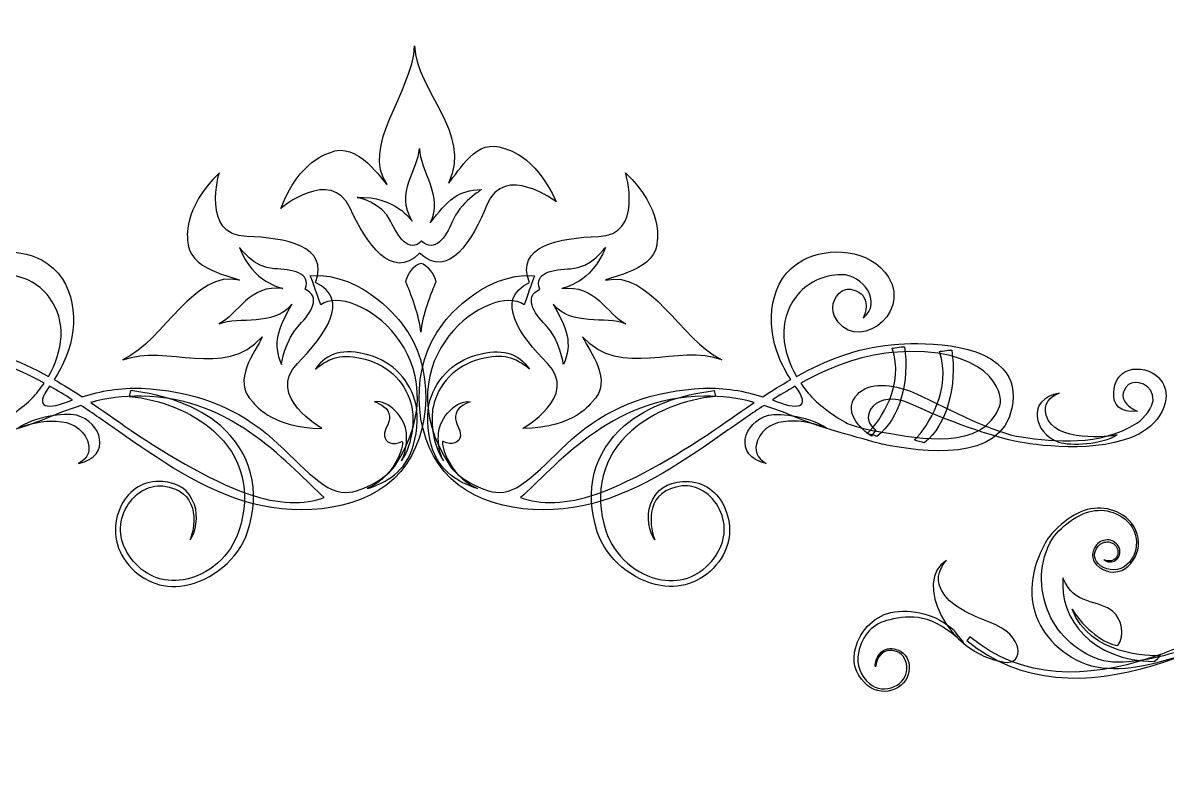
# Model space of a CAD drawing. Header units: millimetres. Extents: x -106 to 106, y -106 to 106.
# Drawn here: x -21.1 to 35.5, y -68.3 to -31.2 of the extents above; entities that cross this region are included whole.
import ezdxf

# ---------------------------------------------------------------- set-up
doc = ezdxf.new("R2010")
doc.units = ezdxf.units.MM
doc.header["$MEASUREMENT"] = 0
doc.layers.add('layer 1', color=7, linetype='Continuous')

msp = doc.modelspace()

# ---------------------------------------------------------------- linework, layer by layer
at = {"layer": 'layer 1', "color": 7}
for points, knots in [([(105.6569, -105.6569), (105.6569, -105.6569), (-106.0097, -105.6569), (-106.0097, -105.6569), (-106.0097, -105.6569), (-106.0097, -105.6569), (-106.0097, 106.0097), (-106.0097, 106.0097), (-106.0097, 106.0097), (-106.0097, 106.0097), (105.6569, 106.0097), (105.6569, 106.0097), (105.6569, 106.0097), (105.6569, 106.0097), (105.6569, -105.6569), (105.6569, -105.6569)], [0, 0, 0, 0, 0.2, 0.2, 0.2, 0.2, 0.4, 0.4, 0.4, 0.4, 0.6, 0.6, 0.6, 0.6, 1, 1, 1, 1]), ([(-1.5189, -37.4192), (-1.5654, -38.44), (-2.7435, -39.591), (-1.8694, -41.0035), (-1.8694, -41.0035), (-1.963, -40.9597), (-2.6692, -39.7643), (-4.5935, -39.8308), (-4.5935, -39.8308), (-4.5935, -39.8308), (-3.3717, -40.0836), (-2.9447, -41.0021), (-2.9447, -41.0021), (-2.5862, -41.7755), (-2.0281, -42.6182), (-1.4087, -41.9984), (-1.4087, -41.9984), (-0.7603, -42.5889), (-0.2213, -41.8306), (0.0997, -41.0417), (0.0997, -41.0417), (0.4816, -40.1029), (1.5544, -39.4497), (1.5544, -39.4497), (1.5544, -39.4497), (0.3858, -39.4584), (-0.1172, -39.9627), (-0.9866, -41.0968), (-0.9866, -41.0968), (-0.3276, -39.8063), (-1.4875, -38.4958), (-1.5189, -37.4192)], [0, 0, 0, 0, 0.1111111, 0.1111111, 0.1111111, 0.1111111, 0.2222222, 0.2222222, 0.2222222, 0.2222222, 0.3333333, 0.3333333, 0.3333333, 0.3333333, 0.4444444, 0.4444444, 0.4444444, 0.4444445, 0.5555556, 0.5555556, 0.5555556, 0.5555556, 0.6666667, 0.6666667, 0.6666667, 0.6666667, 0.7777778, 0.7777778, 0.7777778, 0.7777778, 1, 1, 1, 1]), ([(-11.4235, -46.0823), (-10.5042, -45.6361), (-9.913, -44.0993), (-8.2692, -44.3452), (-8.2692, -44.3452), (-8.3467, -44.2763), (-9.7239, -44.0993), (-10.4226, -42.305), (-10.4226, -42.305), (-10.4226, -42.305), (-9.7072, -43.3286), (-8.6947, -43.3582), (-8.6947, -43.3582), (-7.8434, -43.382), (-6.8478, -43.5614), (-7.1732, -44.3759), (-7.1732, -44.3759), (-6.3749, -44.738), (-6.8581, -45.5324), (-7.4572, -46.1394), (-7.4572, -46.1394), (-8.1689, -46.8608), (-8.3447, -48.1035), (-8.3447, -48.1035), (-8.3447, -48.1035), (-8.7981, -47.0276), (-8.5335, -46.3661), (-7.8351, -45.1197), (-7.8351, -45.1197), (-8.7601, -46.2342), (-10.4226, -45.6864), (-11.4235, -46.0823)], [0, 0, 0, 0, 0.1111111, 0.1111111, 0.1111111, 0.1111111, 0.2222222, 0.2222222, 0.2222222, 0.2222222, 0.3333333, 0.3333333, 0.3333333, 0.3333333, 0.4444444, 0.4444444, 0.4444444, 0.4444445, 0.5555556, 0.5555556, 0.5555556, 0.5555556, 0.6666667, 0.6666667, 0.6666667, 0.6666667, 0.7777778, 0.7777778, 0.7777778, 0.7777778, 1, 1, 1, 1]), ([(8.6878, -46.0823), (7.7683, -45.6361), (7.1768, -44.0993), (5.5334, -44.3452), (5.5334, -44.3452), (5.6106, -44.2763), (6.988, -44.0993), (7.6867, -42.305), (7.6867, -42.305), (7.6867, -42.305), (6.9714, -43.3286), (5.9593, -43.3582), (5.9593, -43.3582), (5.1073, -43.382), (4.112, -43.5614), (4.4376, -44.3759), (4.4376, -44.3759), (3.6393, -44.738), (4.1223, -45.5324), (4.7211, -46.1394), (4.7211, -46.1394), (5.4332, -46.8608), (5.6093, -48.1035), (5.6093, -48.1035), (5.6093, -48.1035), (6.0623, -47.0276), (5.7977, -46.3661), (5.099, -45.1197), (5.099, -45.1197), (6.0244, -46.2342), (7.6867, -45.6864), (8.6878, -46.0823)], [0, 0, 0, 0, 0.1111111, 0.1111111, 0.1111111, 0.1111111, 0.2222222, 0.2222222, 0.2222222, 0.2222222, 0.3333333, 0.3333333, 0.3333333, 0.3333333, 0.4444444, 0.4444444, 0.4444444, 0.4444445, 0.5555556, 0.5555556, 0.5555556, 0.5555556, 0.6666667, 0.6666667, 0.6666667, 0.6666667, 0.7777778, 0.7777778, 0.7777778, 0.7777778, 1, 1, 1, 1])]:
    msp.add_open_spline(points, degree=3, knots=knots, dxfattribs=at)
at = {"layer": 'layer 1', "color": 250}
for points, knots in [([(-1.7545, -32.3429), (-1.8598, -34.6294), (-4.4676, -37.3596), (-3.1062, -39.1951), (-3.1062, -39.1951), (-3.3164, -39.097), (-4.5804, -36.9789), (-5.9491, -37.6262), (-5.9491, -37.6262), (-5.9491, -37.6262), (-7.4653, -37.9666), (-8.3763, -40.3778), (-8.3763, -40.3778), (-8.3763, -40.3778), (-5.9029, -38.3087), (-4.9474, -40.3651), (-4.9474, -40.3651), (-4.1446, -42.0973), (-2.895, -43.9856), (-1.5073, -42.5968), (-1.5073, -42.5968), (-0.057, -43.918), (1.1003, -41.9712), (1.8196, -40.2028), (1.8196, -40.2028), (2.6744, -38.1013), (5.243, -40.0485), (5.243, -40.0485), (5.243, -40.0485), (4.2174, -37.6852), (2.6864, -37.4185), (2.6864, -37.4185), (2.6864, -37.4185), (1.2874, -36.8373), (0.4664, -38.5302), (-0.0771, -39.1214), (-0.0771, -39.1214), (1.1048, -36.572), (-1.6605, -34.6256), (-1.7545, -32.3429)], [0, 0, 0, 0, 0.0909091, 0.0909091, 0.0909091, 0.0909091, 0.1818182, 0.1818182, 0.1818182, 0.1818182, 0.2727273, 0.2727273, 0.2727273, 0.2727273, 0.3636364, 0.3636364, 0.3636364, 0.3636364, 0.4545455, 0.4545455, 0.4545455, 0.4545455, 0.5454545, 0.5454545, 0.5454545, 0.5454546, 0.6363636, 0.6363636, 0.6363636, 0.6363636, 0.7272727, 0.7272727, 0.7272727, 0.7272727, 0.8181818, 0.8181818, 0.8181818, 0.8181818, 1, 1, 1, 1]), ([(-16.1812, -47.8699), (-14.1219, -46.8715), (-12.6429, -43.3961), (-10.4191, -43.9229), (-10.4191, -43.9229), (-10.5921, -43.7682), (-13.0367, -43.4437), (-12.9829, -41.9306), (-12.9829, -41.9306), (-12.9829, -41.9306), (-13.2694, -40.403), (-11.4131, -38.6143), (-11.4131, -38.6143), (-11.4131, -38.6143), (-12.3377, -41.7032), (-10.0708, -41.769), (-10.0708, -41.769), (-8.1628, -41.8227), (-5.9345, -42.2254), (-6.6629, -44.0486), (-6.6629, -44.0486), (-4.8763, -44.8596), (-6.208, -46.6917), (-7.5485, -48.0501), (-7.5485, -48.0501), (-9.1417, -49.6658), (-6.3379, -51.2564), (-6.3379, -51.2564), (-6.3379, -51.2564), (-8.9148, -51.2482), (-9.7646, -49.9459), (-9.7646, -49.9459), (-9.7646, -49.9459), (-10.8498, -48.8903), (-9.619, -47.4675), (-9.2914, -46.7351), (-9.2914, -46.7351), (-11.1662, -48.8273), (-14.0465, -47.0555), (-16.1812, -47.8699)], [0, 0, 0, 0, 0.0909091, 0.0909091, 0.0909091, 0.0909091, 0.1818182, 0.1818182, 0.1818182, 0.1818182, 0.2727273, 0.2727273, 0.2727273, 0.2727273, 0.3636364, 0.3636364, 0.3636364, 0.3636364, 0.4545455, 0.4545455, 0.4545455, 0.4545455, 0.5454545, 0.5454545, 0.5454545, 0.5454546, 0.6363636, 0.6363636, 0.6363636, 0.6363636, 0.7272727, 0.7272727, 0.7272727, 0.7272727, 0.8181818, 0.8181818, 0.8181818, 0.8181818, 1, 1, 1, 1]), ([(13.4455, -47.8699), (11.3863, -46.8715), (9.9067, -43.3961), (7.6832, -43.9229), (7.6832, -43.9229), (7.8561, -43.7682), (10.3011, -43.4437), (10.2477, -41.9306), (10.2477, -41.9306), (10.2477, -41.9306), (10.5333, -40.403), (8.6778, -38.6143), (8.6778, -38.6143), (8.6778, -38.6143), (9.6025, -41.7032), (7.3356, -41.769), (7.3356, -41.769), (5.4267, -41.8227), (3.198, -42.2254), (3.9267, -44.0486), (3.9267, -44.0486), (2.1407, -44.8596), (3.4723, -46.6917), (4.8124, -48.0501), (4.8124, -48.0501), (6.4054, -49.6658), (3.6025, -51.2564), (3.6025, -51.2564), (3.6025, -51.2564), (6.1794, -51.2482), (7.0283, -49.9459), (7.0283, -49.9459), (7.0283, -49.9459), (8.1138, -48.8903), (6.8836, -47.4675), (6.5553, -46.7351), (6.5553, -46.7351), (8.4305, -48.8273), (11.3109, -47.0555), (13.4455, -47.8699)], [0, 0, 0, 0, 0.0909091, 0.0909091, 0.0909091, 0.0909091, 0.1818182, 0.1818182, 0.1818182, 0.1818182, 0.2727273, 0.2727273, 0.2727273, 0.2727273, 0.3636364, 0.3636364, 0.3636364, 0.3636364, 0.4545455, 0.4545455, 0.4545455, 0.4545455, 0.5454545, 0.5454545, 0.5454545, 0.5454546, 0.6363636, 0.6363636, 0.6363636, 0.6363636, 0.7272727, 0.7272727, 0.7272727, 0.7272727, 0.8181818, 0.8181818, 0.8181818, 0.8181818, 1, 1, 1, 1]), ([(-30.5269, -50.2549), (-29.9576, -52.9673), (-26.1391, -52.4474), (-24.108, -52.0409), (-24.108, -52.0409), (-24.108, -52.0409), (-21.3051, -51.2998), (-20.1817, -50.8437), (-20.1817, -50.8437), (-19.5359, -50.5815), (-18.9046, -50.3283), (-18.2643, -50.1209), (-18.2643, -50.1209), (-17.6657, -50.5161), (-17.0776, -50.9288), (-16.4939, -51.3371), (-16.4939, -51.3371), (-14.3955, -52.8088), (-12.2245, -54.3312), (-9.7335, -54.9861), (-9.7335, -54.9861), (-7.3893, -55.6017), (-4.1079, -55.363), (-2.4417, -53.3841), (-2.4417, -53.3841), (-0.8528, -51.4965), (-0.7579, -48.1658), (-2.3545, -46.1126), (-2.3545, -46.1126), (-2.3545, -46.1126), (-4.2619, -43.5012), (-6.9148, -43.7086), (-6.9148, -43.7086), (-6.7777, -44.0231), (-6.527, -44.8358), (-6.3909, -45.15), (-6.3909, -45.15), (-4.8422, -43.9569), (0.7472, -47.7793), (-2.7407, -53.133), (-2.7407, -53.133), (-3.049, -53.607), (-4.2584, -54.4094), (-5.1738, -54.4314), (-5.1738, -54.4314), (-6.3348, -54.459), (-7.4955, -52.8563), (-9.0716, -51.5268), (-9.0716, -51.5268), (-10.8045, -50.1144), (-12.8116, -49.3892), (-15.2683, -49.2751), (-15.2683, -49.2751), (-16.3145, -49.2269), (-17.28, -49.4119), (-18.2016, -49.6941), (-18.2016, -49.6941), (-18.6555, -49.3971), (-19.1161, -49.1108), (-19.5846, -48.8438), (-19.5846, -48.8438), (-19.3495, -48.4828), (-19.153, -48.099), (-18.989, -47.7014), (-18.989, -47.7014), (-18.3351, -46.1153), (-18.4856, -43.8543), (-20.1751, -42.941), (-20.1751, -42.941), (-21.4236, -42.2661), (-23.5057, -42.3367), (-24.4195, -43.7826), (-24.4195, -43.7826), (-25.6075, -45.6605), (-22.6558, -47.6749), (-21.735, -45.6709), (-21.735, -45.6709), (-21.5323, -45.2299), (-21.7787, -44.5164), (-22.3057, -44.3855), (-22.3057, -44.3855), (-22.6582, -44.298), (-23.6852, -44.5874), (-23.1653, -45.8008), (-23.1653, -45.8008), (-24.1509, -44.9994), (-23.1365, -43.6524), (-22.0928, -43.6562), (-22.0928, -43.6562), (-21.2049, -43.659), (-20.3429, -44.0713), (-19.8342, -44.7593), (-19.8342, -44.7593), (-18.9306, -45.9796), (-19.1571, -47.4568), (-19.8683, -48.6847), (-19.8683, -48.6847), (-21.3203, -47.8861), (-22.8582, -47.2811), (-24.5547, -47.1185), (-24.5547, -47.1185), (-25.2406, -47.0534), (-28.7305, -46.8023), (-30.0798, -48.3109), (-30.0798, -48.3109), (-30.5388, -48.8238), (-30.6894, -49.4784), (-30.5269, -50.2549)], [0, 0, 0, 0, 0.0357143, 0.0357143, 0.0357143, 0.0357143, 0.0714286, 0.0714286, 0.0714286, 0.0714286, 0.1071429, 0.1071429, 0.1071429, 0.1071429, 0.1428571, 0.1428571, 0.1428571, 0.1428572, 0.1785714, 0.1785714, 0.1785714, 0.1785714, 0.2142857, 0.2142857, 0.2142857, 0.2142857, 0.25, 0.25, 0.25, 0.25, 0.2857143, 0.2857143, 0.2857143, 0.2857143, 0.3214286, 0.3214286, 0.3214286, 0.3214286, 0.3571429, 0.3571429, 0.3571429, 0.3571429, 0.3928571, 0.3928571, 0.3928571, 0.3928572, 0.4285714, 0.4285714, 0.4285714, 0.4285714, 0.4642857, 0.4642857, 0.4642857, 0.4642857, 0.5, 0.5, 0.5, 0.5, 0.5357143, 0.5357143, 0.5357143, 0.5357143, 0.5714286, 0.5714286, 0.5714286, 0.5714286, 0.6071429, 0.6071429, 0.6071429, 0.6071429, 0.6428571, 0.6428571, 0.6428571, 0.6428572, 0.6785714, 0.6785714, 0.6785714, 0.6785714, 0.7142857, 0.7142857, 0.7142857, 0.7142857, 0.75, 0.75, 0.75, 0.75, 0.7857143, 0.7857143, 0.7857143, 0.7857143, 0.8214286, 0.8214286, 0.8214286, 0.8214286, 0.8571429, 0.8571429, 0.8571429, 0.8571429, 0.8928571, 0.8928571, 0.8928571, 0.8928572, 0.9285714, 0.9285714, 0.9285714, 0.9285714, 1, 1, 1, 1]), ([(27.344, -48.3109), (25.9949, -46.8023), (22.5043, -47.0534), (21.8188, -47.1185), (21.8188, -47.1185), (20.1221, -47.2811), (18.5848, -47.8861), (17.1331, -48.6847), (17.1331, -48.6847), (16.4213, -47.4568), (16.1947, -45.9796), (17.0983, -44.7593), (17.0983, -44.7593), (17.6078, -44.0713), (18.4691, -43.659), (19.3565, -43.6562), (19.3565, -43.6562), (20.4008, -43.6524), (21.4154, -44.9994), (20.4297, -45.8008), (20.4297, -45.8008), (20.9492, -44.5874), (19.9226, -44.298), (19.5702, -44.3855), (19.5702, -44.3855), (19.0427, -44.5164), (18.7964, -45.2299), (18.999, -45.6709), (18.999, -45.6709), (19.9198, -47.6749), (22.8719, -45.6605), (21.6837, -43.7826), (21.6837, -43.7826), (20.7701, -42.3367), (18.6875, -42.2661), (17.4394, -42.941), (17.4394, -42.941), (15.7499, -43.8543), (15.599, -46.1153), (16.2532, -47.7014), (16.2532, -47.7014), (16.4169, -48.099), (16.6139, -48.4828), (16.8496, -48.8438), (16.8496, -48.8438), (16.38, -49.1108), (15.9198, -49.3971), (15.466, -49.6941), (15.466, -49.6941), (14.5441, -49.4119), (13.5791, -49.2269), (12.5329, -49.2751), (12.5329, -49.2751), (10.0751, -49.3892), (8.0684, -50.1144), (6.3355, -51.5268), (6.3355, -51.5268), (4.7593, -52.8563), (3.5987, -54.459), (2.438, -54.4314), (2.438, -54.4314), (1.5223, -54.4094), (0.3135, -53.607), (0.0046, -53.133), (0.0046, -53.133), (-3.4836, -47.7793), (2.1063, -43.9569), (3.6555, -45.15), (3.6555, -45.15), (3.7913, -44.8358), (4.0421, -44.0231), (4.1792, -43.7086), (4.1792, -43.7086), (1.5261, -43.5012), (-0.3812, -46.1126), (-0.3812, -46.1126), (-0.3812, -46.1126), (-1.9774, -48.1658), (-1.8829, -51.4965), (-0.294, -53.3841), (-0.294, -53.3841), (1.3721, -55.363), (4.6536, -55.6017), (6.9973, -54.9861), (6.9973, -54.9861), (9.4891, -54.3312), (11.6595, -52.8088), (13.7586, -51.3371), (13.7586, -51.3371), (14.3419, -50.9288), (14.9303, -50.5161), (15.5287, -50.1209), (15.5287, -50.1209), (16.1688, -50.3283), (16.8, -50.5815), (17.4456, -50.8437), (17.4456, -50.8437), (18.5694, -51.2998), (21.3726, -52.0409), (21.3726, -52.0409), (21.3726, -52.0409), (23.4035, -52.4474), (27.2217, -52.9673), (27.7912, -50.2549), (27.7912, -50.2549), (27.9535, -49.4784), (27.8032, -48.8238), (27.344, -48.3109)], [0, 0, 0, 0, 0.0357143, 0.0357143, 0.0357143, 0.0357143, 0.0714286, 0.0714286, 0.0714286, 0.0714286, 0.1071429, 0.1071429, 0.1071429, 0.1071429, 0.1428571, 0.1428571, 0.1428571, 0.1428572, 0.1785714, 0.1785714, 0.1785714, 0.1785714, 0.2142857, 0.2142857, 0.2142857, 0.2142857, 0.25, 0.25, 0.25, 0.25, 0.2857143, 0.2857143, 0.2857143, 0.2857143, 0.3214286, 0.3214286, 0.3214286, 0.3214286, 0.3571429, 0.3571429, 0.3571429, 0.3571429, 0.3928571, 0.3928571, 0.3928571, 0.3928572, 0.4285714, 0.4285714, 0.4285714, 0.4285714, 0.4642857, 0.4642857, 0.4642857, 0.4642857, 0.5, 0.5, 0.5, 0.5, 0.5357143, 0.5357143, 0.5357143, 0.5357143, 0.5714286, 0.5714286, 0.5714286, 0.5714286, 0.6071429, 0.6071429, 0.6071429, 0.6071429, 0.6428571, 0.6428571, 0.6428571, 0.6428572, 0.6785714, 0.6785714, 0.6785714, 0.6785714, 0.7142857, 0.7142857, 0.7142857, 0.7142857, 0.75, 0.75, 0.75, 0.75, 0.7857143, 0.7857143, 0.7857143, 0.7857143, 0.8214286, 0.8214286, 0.8214286, 0.8214286, 0.8571429, 0.8571429, 0.8571429, 0.8571429, 0.8928571, 0.8928571, 0.8928571, 0.8928572, 0.9285714, 0.9285714, 0.9285714, 0.9285714, 1, 1, 1, 1]), ([(-1.4485, -43.0871), (-1.7607, -43.1542), (-2.1363, -43.6255), (-2.1917, -44.0259), (-2.1917, -44.0259), (-1.9766, -44.4713), (-1.5039, -45.746), (-1.4474, -46.5001), (-1.4474, -46.5001), (-1.4028, -45.7581), (-0.9205, -44.4713), (-0.7041, -44.0259), (-0.7041, -44.0259), (-0.7594, -43.6255), (-1.1765, -43.1353), (-1.4485, -43.0871)], [0, 0, 0, 0, 0.2, 0.2, 0.2, 0.2, 0.4, 0.4, 0.4, 0.4, 0.6, 0.6, 0.6, 0.6, 1, 1, 1, 1]), ([(-24.5912, -47.5068), (-24.5912, -47.5068), (-24.5912, -47.5068), (-24.5912, -47.5068), (-24.5912, -47.5068), (-22.9687, -47.6625), (-21.4846, -48.2444), (-20.0767, -49.0164), (-20.0767, -49.0164), (-20.2624, -49.2913), (-20.4714, -49.5508), (-20.6952, -49.7874), (-20.6952, -49.7874), (-21.0491, -50.1616), (-22.077, -50.9033), (-22.4804, -51.0446), (-22.4804, -51.0446), (-23.1327, -51.293), (-23.7255, -51.3722), (-24.2052, -51.4559), (-24.2052, -51.4559), (-25.8955, -51.7518), (-29.0971, -52.3985), (-29.9256, -50.1399), (-29.9256, -50.1399), (-30.1566, -49.5087), (-29.3563, -47.1006), (-24.5912, -47.5068)], [0, 0, 0, 0, 0.125, 0.125, 0.125, 0.125, 0.25, 0.25, 0.25, 0.25, 0.375, 0.375, 0.375, 0.375, 0.5, 0.5, 0.5, 0.5, 0.625, 0.625, 0.625, 0.625, 0.75, 0.75, 0.75, 0.75, 1, 1, 1, 1]), ([(-4.0946, -54.2392), (-2.5701, -53.5536), (-2.22, -51.8255), (-2.3929, -51.9096), (-2.3929, -51.9096), (-2.8239, -52.1187), (-3.2154, -51.9765), (-3.2444, -51.6181), (-3.2444, -51.6181), (-3.2747, -51.2602), (-2.967, -51.0476), (-2.9998, -50.6539), (-2.9998, -50.6539), (-3.0332, -50.2612), (-3.4456, -50.0296), (-3.7341, -49.9476), (-3.7341, -49.9476), (-3.0888, -49.7988), (-2.1853, -50.7428), (-2.1585, -51.5265), (-2.1585, -51.5265), (-2.1485, -51.8163), (-2.1228, -52.2745), (-2.4044, -52.8608), (-2.4044, -52.8608), (-1.8095, -51.9644), (-1.7807, -50.7462), (-1.8903, -50.2129), (-1.8903, -50.2129), (-2.1299, -49.053), (-2.9949, -48.1648), (-4.2042, -47.8375), (-4.2042, -47.8375), (-5.3638, -47.5226), (-5.9405, -47.7445), (-6.6636, -48.3264), (-6.6636, -48.3264), (-6.1019, -47.5033), (-5.2446, -47.2997), (-4.0703, -47.617), (-4.0703, -47.617), (-2.8451, -47.9491), (-1.9282, -48.9158), (-1.6862, -50.0913), (-1.6862, -50.0913), (-1.5494, -50.7514), (-1.6493, -51.6681), (-1.8887, -52.3296), (-1.8887, -52.3296), (-2.3411, -53.5805), (-3.4135, -54.0153), (-4.0946, -54.2392)], [0, 0, 0, 0, 0.0714286, 0.0714286, 0.0714286, 0.0714286, 0.1428571, 0.1428571, 0.1428571, 0.1428572, 0.2142857, 0.2142857, 0.2142857, 0.2142857, 0.2857143, 0.2857143, 0.2857143, 0.2857143, 0.3571429, 0.3571429, 0.3571429, 0.3571429, 0.4285714, 0.4285714, 0.4285714, 0.4285714, 0.5, 0.5, 0.5, 0.5, 0.5714286, 0.5714286, 0.5714286, 0.5714286, 0.6428571, 0.6428571, 0.6428571, 0.6428572, 0.7142857, 0.7142857, 0.7142857, 0.7142857, 0.7857143, 0.7857143, 0.7857143, 0.7857143, 0.8571429, 0.8571429, 0.8571429, 0.8571429, 1, 1, 1, 1]), ([(1.359, -54.2392), (-0.1648, -53.5536), (-0.5157, -51.8255), (-0.3431, -51.9096), (-0.3431, -51.9096), (0.0885, -52.1187), (0.4792, -51.9765), (0.5084, -51.6181), (0.5084, -51.6181), (0.5387, -51.2602), (0.2315, -51.0476), (0.2642, -50.6539), (0.2642, -50.6539), (0.2976, -50.2612), (0.7096, -50.0296), (0.9987, -49.9476), (0.9987, -49.9476), (0.3534, -49.7988), (-0.5506, -50.7428), (-0.5772, -51.5265), (-0.5772, -51.5265), (-0.5872, -51.8163), (-0.6132, -52.2745), (-0.3315, -52.8608), (-0.3315, -52.8608), (-0.9262, -51.9644), (-0.9547, -50.7462), (-0.845, -50.2129), (-0.845, -50.2129), (-0.6058, -49.053), (0.2594, -48.1648), (1.4686, -47.8375), (1.4686, -47.8375), (2.6279, -47.5226), (3.2049, -47.7445), (3.9281, -48.3264), (3.9281, -48.3264), (3.3658, -47.5033), (2.509, -47.2997), (1.3346, -47.617), (1.3346, -47.617), (0.1093, -47.9491), (-0.807, -48.9158), (-1.05, -50.0913), (-1.05, -50.0913), (-1.1863, -50.7514), (-1.0864, -51.6681), (-0.8473, -52.3296), (-0.8473, -52.3296), (-0.3946, -53.5805), (0.678, -54.0153), (1.359, -54.2392)], [0, 0, 0, 0, 0.0714286, 0.0714286, 0.0714286, 0.0714286, 0.1428571, 0.1428571, 0.1428571, 0.1428572, 0.2142857, 0.2142857, 0.2142857, 0.2142857, 0.2857143, 0.2857143, 0.2857143, 0.2857143, 0.3571429, 0.3571429, 0.3571429, 0.3571429, 0.4285714, 0.4285714, 0.4285714, 0.4285714, 0.5, 0.5, 0.5, 0.5, 0.5714286, 0.5714286, 0.5714286, 0.5714286, 0.6428571, 0.6428571, 0.6428571, 0.6428572, 0.7142857, 0.7142857, 0.7142857, 0.7142857, 0.7857143, 0.7857143, 0.7857143, 0.7857143, 0.8571429, 0.8571429, 0.8571429, 0.8571429, 1, 1, 1, 1]), ([(27.19, -50.1399), (27.19, -50.1399), (27.19, -50.1399), (27.19, -50.1399), (27.19, -50.1399), (26.3608, -52.3985), (23.16, -51.7518), (21.4694, -51.4559), (21.4694, -51.4559), (20.9899, -51.3722), (20.3966, -51.293), (19.7452, -51.0446), (19.7452, -51.0446), (19.3414, -50.9033), (18.3134, -50.1616), (17.9589, -49.7874), (17.9589, -49.7874), (17.7356, -49.5508), (17.5265, -49.2913), (17.3412, -49.0164), (17.3412, -49.0164), (18.7485, -48.2444), (20.233, -47.6625), (21.856, -47.5068), (21.856, -47.5068), (26.6209, -47.1006), (27.4212, -49.5087), (27.19, -50.1399)], [0, 0, 0, 0, 0.125, 0.125, 0.125, 0.125, 0.25, 0.25, 0.25, 0.25, 0.375, 0.375, 0.375, 0.375, 0.5, 0.5, 0.5, 0.5, 0.625, 0.625, 0.625, 0.625, 0.75, 0.75, 0.75, 0.75, 1, 1, 1, 1]), ([(21.8598, -47.2959), (22.5099, -49.0505), (21.3065, -50.8712), (20.6312, -51.5096), (20.6312, -51.5096), (20.6995, -51.5679), (21.0181, -51.6054), (21.1118, -51.6512), (21.1118, -51.6512), (22.2494, -50.8055), (22.7369, -48.8883), (22.4768, -47.2308), (22.4768, -47.2308), (22.3249, -47.205), (21.8598, -47.2959), (21.8598, -47.2959)], [0, 0, 0, 0, 0.2, 0.2, 0.2, 0.2, 0.4, 0.4, 0.4, 0.4, 0.6, 0.6, 0.6, 0.6, 1, 1, 1, 1]), ([(24.1997, -47.4606), (24.8498, -49.2807), (23.6474, -51.1672), (22.9715, -51.829), (22.9715, -51.829), (23.04, -51.8893), (23.358, -51.9286), (23.4517, -51.9765), (23.4517, -51.9765), (24.5893, -51.0997), (25.0772, -49.1118), (24.8167, -47.3935), (24.8167, -47.3935), (24.6641, -47.3669), (24.1997, -47.4606), (24.1997, -47.4606)], [0, 0, 0, 0, 0.2, 0.2, 0.2, 0.2, 0.4, 0.4, 0.4, 0.4, 0.6, 0.6, 0.6, 0.6, 1, 1, 1, 1]), ([(33.5838, -48.3791), (33.0925, -48.5379), (32.8551, -48.943), (32.8227, -49.5056), (32.8227, -49.5056), (32.7917, -50.0548), (33.1049, -50.5133), (33.9972, -50.4124), (33.9972, -50.4124), (33.9972, -50.4124), (32.7363, -49.896), (33.5597, -49.094), (33.5597, -49.094), (33.8459, -48.8152), (34.8302, -49.0674), (34.7727, -49.8739), (34.7727, -49.8739), (34.7513, -50.1778), (34.3448, -50.7738), (33.9707, -51.0042), (33.9707, -51.0042), (32.1076, -52.1529), (29.9361, -51.9168), (28.2618, -51.6829), (28.2618, -51.6829), (26.9065, -51.4941), (24.7771, -50.3514), (23.0621, -49.5428), (23.0621, -49.5428), (22.3838, -49.2224), (21.056, -48.8948), (20.3794, -49.3778), (20.3794, -49.3778), (20.0267, -49.6304), (19.8485, -49.9259), (19.8496, -50.2584), (19.8496, -50.2584), (19.8509, -50.8633), (20.469, -51.3884), (20.8369, -51.6481), (20.8369, -51.6481), (20.8369, -51.6481), (21.0615, -51.3291), (21.0615, -51.3291), (21.0615, -51.3291), (20.0721, -50.6763), (21.1435, -49.2779), (22.7369, -50.0258), (22.7369, -50.0258), (24.4749, -50.8413), (26.8031, -51.687), (28.1932, -51.9413), (28.1932, -51.9413), (29.1778, -52.1222), (32.6443, -52.5728), (34.4516, -51.3022), (34.4516, -51.3022), (34.9808, -50.9309), (35.3556, -50.3366), (35.4076, -49.7888), (35.4076, -49.7888), (35.4452, -49.3881), (35.3153, -49.0212), (35.0304, -48.727), (35.0304, -48.727), (34.7031, -48.3891), (34.0609, -48.2251), (33.5838, -48.3791)], [0, 0, 0, 0, 0.0555556, 0.0555556, 0.0555556, 0.0555556, 0.1111111, 0.1111111, 0.1111111, 0.1111111, 0.1666667, 0.1666667, 0.1666667, 0.1666667, 0.2222222, 0.2222222, 0.2222222, 0.2222222, 0.2777778, 0.2777778, 0.2777778, 0.2777778, 0.3333333, 0.3333333, 0.3333333, 0.3333333, 0.3888889, 0.3888889, 0.3888889, 0.3888889, 0.4444444, 0.4444444, 0.4444444, 0.4444445, 0.5, 0.5, 0.5, 0.5, 0.5555556, 0.5555556, 0.5555556, 0.5555556, 0.6111111, 0.6111111, 0.6111111, 0.6111111, 0.6666667, 0.6666667, 0.6666667, 0.6666667, 0.7222222, 0.7222222, 0.7222222, 0.7222222, 0.7777778, 0.7777778, 0.7777778, 0.7777778, 0.8333333, 0.8333333, 0.8333333, 0.8333333, 0.8888889, 0.8888889, 0.8888889, 0.8888889, 1, 1, 1, 1]), ([(-19.8111, -49.166), (-19.8111, -49.166), (-19.8111, -49.166), (-19.8111, -49.166), (-19.8111, -49.166), (-19.4296, -49.382), (-19.0539, -49.6111), (-18.6825, -49.8484), (-18.6825, -49.8484), (-19.9155, -50.3669), (-20.6468, -50.2856), (-19.8111, -49.166)], [0, 0, 0, 0, 0.25, 0.25, 0.25, 0.25, 0.5, 0.5, 0.5, 0.5, 1, 1, 1, 1]), ([(15.947, -49.8484), (15.947, -49.8484), (15.947, -49.8484), (15.947, -49.8484), (15.947, -49.8484), (16.318, -49.6111), (16.6939, -49.382), (17.0749, -49.166), (17.0749, -49.166), (17.9107, -50.2856), (17.1796, -50.3669), (15.947, -49.8484)], [0, 0, 0, 0, 0.25, 0.25, 0.25, 0.25, 0.5, 0.5, 0.5, 0.5, 1, 1, 1, 1]), ([(-17.7787, -49.9759), (-17.7787, -49.9759), (-17.7787, -49.9759), (-17.7787, -49.9759), (-17.7787, -49.9759), (-16.986, -49.7564), (-16.1723, -49.6624), (-15.2863, -49.6651), (-15.2863, -49.6651), (-10.6729, -49.6776), (-7.8549, -53.2429), (-6.224, -54.6802), (-6.224, -54.6802), (-7.1635, -55.0395), (-8.5453, -55.0119), (-9.9549, -54.5145), (-9.9549, -54.5145), (-11.9846, -53.7979), (-14.2933, -52.3864), (-16.1153, -51.1266), (-16.1153, -51.1266), (-16.3138, -50.9874), (-17.417, -50.2187), (-17.7787, -49.9759)], [0, 0, 0, 0, 0.1428571, 0.1428571, 0.1428571, 0.1428572, 0.2857143, 0.2857143, 0.2857143, 0.2857143, 0.4285714, 0.4285714, 0.4285714, 0.4285714, 0.5714286, 0.5714286, 0.5714286, 0.5714286, 0.7142857, 0.7142857, 0.7142857, 0.7142857, 1, 1, 1, 1]), ([(-11.3634, -51.121), (-9.8314, -52.4584), (-9.3525, -54.3243), (-10.0164, -56.3769), (-10.0164, -56.3769), (-10.4462, -57.7136), (-11.7975, -58.8036), (-13.1458, -59.0313), (-13.1458, -59.0313), (-14.2738, -59.2194), (-15.322, -58.7919), (-16.0215, -57.8572), (-16.0215, -57.8572), (-16.6773, -56.9815), (-16.6997, -55.9493), (-16.2675, -55.076), (-16.2675, -55.076), (-15.8713, -54.2781), (-15.1181, -53.8113), (-14.2287, -53.8888), (-14.2287, -53.8888), (-13.4906, -53.9553), (-12.9365, -54.2288), (-12.6479, -55.0267), (-12.6479, -55.0267), (-12.439, -55.599), (-12.5799, -56.3931), (-12.8577, -56.7682), (-12.8577, -56.7682), (-12.547, -55.9263), (-12.4274, -54.3078), (-14.2168, -54.1041), (-14.2168, -54.1041), (-14.91, -54.0253), (-15.6834, -54.4834), (-16.0684, -55.2762), (-16.0684, -55.2762), (-16.4389, -56.0448), (-16.3735, -56.9029), (-15.7887, -57.6822), (-15.7887, -57.6822), (-15.1463, -58.5376), (-14.2249, -58.9159), (-13.1938, -58.7437), (-13.1938, -58.7437), (-11.9503, -58.5345), (-10.8449, -57.5637), (-10.4458, -56.3269), (-10.4458, -56.3269), (-9.8238, -54.3918), (-10.271, -52.6341), (-11.7097, -51.378), (-11.7097, -51.378), (-12.8023, -50.423), (-14.3021, -49.8343), (-15.8669, -49.6751), (-15.8669, -49.6751), (-15.849, -49.5783), (-15.8265, -49.4829), (-15.8005, -49.3892), (-15.8005, -49.3892), (-14.1838, -49.5707), (-12.4815, -50.1447), (-11.3634, -51.121)], [0, 0, 0, 0, 0.0588235, 0.0588235, 0.0588235, 0.0588235, 0.1176471, 0.1176471, 0.1176471, 0.1176471, 0.1764706, 0.1764706, 0.1764706, 0.1764706, 0.2352941, 0.2352941, 0.2352941, 0.2352941, 0.2941176, 0.2941176, 0.2941176, 0.2941177, 0.3529412, 0.3529412, 0.3529412, 0.3529412, 0.4117647, 0.4117647, 0.4117647, 0.4117647, 0.4705882, 0.4705882, 0.4705882, 0.4705882, 0.5294118, 0.5294118, 0.5294118, 0.5294118, 0.5882353, 0.5882353, 0.5882353, 0.5882353, 0.6470588, 0.6470588, 0.6470588, 0.6470588, 0.7058824, 0.7058824, 0.7058824, 0.7058824, 0.7647059, 0.7647059, 0.7647059, 0.7647059, 0.8235294, 0.8235294, 0.8235294, 0.8235294, 0.8823529, 0.8823529, 0.8823529, 0.882353, 1, 1, 1, 1]), ([(13.3793, -51.1266), (13.3793, -51.1266), (13.3793, -51.1266), (13.3793, -51.1266), (13.3793, -51.1266), (11.5579, -52.3864), (9.2483, -53.7979), (7.2192, -54.5145), (7.2192, -54.5145), (5.8098, -55.0119), (4.4276, -55.0395), (3.4885, -54.6802), (3.4885, -54.6802), (5.1187, -53.2429), (7.9375, -49.6776), (12.5511, -49.6651), (12.5511, -49.6651), (13.4369, -49.6624), (14.2506, -49.7564), (15.0426, -49.9759), (15.0426, -49.9759), (14.6812, -50.2187), (13.5784, -50.9874), (13.3793, -51.1266)], [0, 0, 0, 0, 0.1428571, 0.1428571, 0.1428571, 0.1428572, 0.2857143, 0.2857143, 0.2857143, 0.2857143, 0.4285714, 0.4285714, 0.4285714, 0.4285714, 0.5714286, 0.5714286, 0.5714286, 0.5714286, 0.7142857, 0.7142857, 0.7142857, 0.7142857, 1, 1, 1, 1]), ([(8.6275, -51.121), (7.0955, -52.4584), (6.6163, -54.3243), (7.2801, -56.3769), (7.2801, -56.3769), (7.7108, -57.7136), (9.0623, -58.8036), (10.41, -59.0313), (10.41, -59.0313), (11.5386, -59.2194), (12.5859, -58.7919), (13.2856, -57.8572), (13.2856, -57.8572), (13.9416, -56.9815), (13.9636, -55.9493), (13.5316, -55.076), (13.5316, -55.076), (13.1358, -54.2781), (12.3823, -53.8113), (11.4931, -53.8888), (11.4931, -53.8888), (10.7548, -53.9553), (10.2009, -54.2288), (9.9122, -55.0267), (9.9122, -55.0267), (9.7031, -55.599), (9.844, -56.3931), (10.122, -56.7682), (10.122, -56.7682), (9.8116, -55.9263), (9.6917, -54.3078), (11.4807, -54.1041), (11.4807, -54.1041), (12.1742, -54.0253), (12.9476, -54.4834), (13.3325, -55.2762), (13.3325, -55.2762), (13.7032, -56.0448), (13.6381, -56.9029), (13.0531, -57.6822), (13.0531, -57.6822), (12.4112, -58.5376), (11.4887, -58.9159), (10.4579, -58.7437), (10.4579, -58.7437), (9.2145, -58.5345), (8.1094, -57.5637), (7.7101, -56.3269), (7.7101, -56.3269), (7.0875, -54.3918), (7.5354, -52.6341), (8.9741, -51.378), (8.9741, -51.378), (10.0662, -50.423), (11.5662, -49.8343), (13.1313, -49.6751), (13.1313, -49.6751), (13.113, -49.5783), (13.0913, -49.4829), (13.0648, -49.3892), (13.0648, -49.3892), (11.4483, -49.5707), (9.7454, -50.1447), (8.6275, -51.121)], [0, 0, 0, 0, 0.0588235, 0.0588235, 0.0588235, 0.0588235, 0.1176471, 0.1176471, 0.1176471, 0.1176471, 0.1764706, 0.1764706, 0.1764706, 0.1764706, 0.2352941, 0.2352941, 0.2352941, 0.2352941, 0.2941176, 0.2941176, 0.2941176, 0.2941177, 0.3529412, 0.3529412, 0.3529412, 0.3529412, 0.4117647, 0.4117647, 0.4117647, 0.4117647, 0.4705882, 0.4705882, 0.4705882, 0.4705882, 0.5294118, 0.5294118, 0.5294118, 0.5294118, 0.5882353, 0.5882353, 0.5882353, 0.5882353, 0.6470588, 0.6470588, 0.6470588, 0.6470588, 0.7058824, 0.7058824, 0.7058824, 0.7058824, 0.7647059, 0.7647059, 0.7647059, 0.7647059, 0.8235294, 0.8235294, 0.8235294, 0.8235294, 0.8823529, 0.8823529, 0.8823529, 0.882353, 1, 1, 1, 1]), ([(29.4776, -50.6025), (29.8676, -51.9999), (32.6584, -51.6598), (32.9943, -51.5816), (32.9943, -51.5816), (32.2261, -52.0564), (30.6961, -52.1353), (30.0998, -51.9324), (30.0998, -51.9324), (28.8688, -51.5138), (28.4695, -49.7919), (30.1387, -49.5232), (30.1387, -49.5232), (29.6109, -49.6427), (29.3432, -50.1168), (29.4776, -50.6025)], [0, 0, 0, 0, 0.2, 0.2, 0.2, 0.2, 0.4, 0.4, 0.4, 0.4, 0.6, 0.6, 0.6, 0.6, 1, 1, 1, 1]), ([(-17.9415, -51.8628), (-18.4543, -50.5316), (-20.3518, -50.8327), (-21.364, -51.2464), (-21.364, -51.2464), (-20.656, -50.7083), (-19.088, -50.4699), (-18.486, -50.6115), (-18.486, -50.6115), (-17.2414, -50.9061), (-16.7025, -52.6472), (-18.3761, -52.9927), (-18.3761, -52.9927), (-17.8804, -52.7102), (-17.7634, -52.3244), (-17.9415, -51.8628)], [0, 0, 0, 0, 0.2, 0.2, 0.2, 0.2, 0.4, 0.4, 0.4, 0.4, 0.6, 0.6, 0.6, 0.6, 1, 1, 1, 1]), ([(15.2056, -51.8628), (15.7179, -50.5316), (17.6158, -50.8327), (18.6286, -51.2464), (18.6286, -51.2464), (17.9203, -50.7083), (16.3528, -50.4699), (15.7506, -50.6115), (15.7506, -50.6115), (14.5052, -50.9061), (13.9667, -52.6472), (15.64, -52.9927), (15.64, -52.9927), (15.1446, -52.7102), (15.0275, -52.3244), (15.2056, -51.8628)], [0, 0, 0, 0, 0.2, 0.2, 0.2, 0.2, 0.4, 0.4, 0.4, 0.4, 0.6, 0.6, 0.6, 0.6, 1, 1, 1, 1]), ([(29.5733, -56.7086), (29.7497, -56.421), (30.3278, -55.8939), (30.702, -55.651), (30.702, -55.651), (31.5853, -55.0767), (32.5006, -55.0615), (33.2785, -55.5518), (33.2785, -55.5518), (33.7471, -55.847), (34.0348, -56.3448), (34.0492, -56.8836), (34.0492, -56.8836), (34.0623, -57.4032), (33.818, -57.8924), (33.397, -58.189), (33.397, -58.189), (32.9475, -58.506), (32.3012, -58.354), (31.9801, -58.014), (31.9801, -58.014), (31.71, -57.727), (31.7079, -57.356), (31.9759, -57.0214), (31.9759, -57.0214), (32.1165, -56.8444), (32.3584, -56.7486), (32.5919, -56.7782), (32.5919, -56.7782), (32.8134, -56.8054), (32.9933, -56.9415), (33.0873, -57.1489), (33.0873, -57.1489), (33.2059, -57.4128), (33.0856, -57.6667), (32.9203, -57.7842), (32.9203, -57.7842), (32.7642, -57.8965), (32.493, -57.8886), (32.3315, -57.7539), (32.3315, -57.7539), (32.3315, -57.7539), (32.6719, -57.9041), (32.8824, -57.7225), (32.8824, -57.7225), (33.0116, -57.6075), (33.0911, -57.4045), (32.995, -57.1909), (32.995, -57.1909), (32.9161, -57.0128), (32.768, -56.9009), (32.5799, -56.8774), (32.5799, -56.8774), (32.3797, -56.8526), (32.1737, -56.9329), (32.0542, -57.0845), (32.0542, -57.0845), (31.8185, -57.3801), (31.8185, -57.6939), (32.0531, -57.9441), (32.0531, -57.9441), (32.3398, -58.2475), (32.9388, -58.3888), (33.3392, -58.1066), (33.3392, -58.1066), (33.7336, -57.8293), (33.9614, -57.3728), (33.9486, -56.8857), (33.9486, -56.8857), (33.9352, -56.3734), (33.6713, -55.9187), (33.2245, -55.6362), (33.2245, -55.6362), (32.4713, -55.1621), (31.6542, -55.2052), (30.7939, -55.765), (30.7939, -55.765), (30.3933, -56.0248), (30.0539, -56.3562), (29.78, -56.7314), (29.78, -56.7314), (29.132, -57.8376), (29.0752, -59.1515), (29.6274, -60.4348), (29.6274, -60.4348), (30.0746, -61.4729), (31.094, -62.432), (32.3429, -62.7524), (32.3429, -62.7524), (33.3902, -63.0052), (35.4617, -62.5339), (36.4801, -62.1305), (36.4801, -62.1305), (36.5097, -62.2215), (36.807, -62.1178), (36.8422, -62.2135), (36.8422, -62.2135), (35.5912, -62.7475), (33.662, -63.2919), (32.2584, -63.0962), (32.2584, -63.0962), (30.797, -62.9401), (29.5668, -61.8239), (29.1007, -60.818), (29.1007, -60.818), (28.4372, -59.3858), (28.8468, -57.8882), (29.5733, -56.7086)], [0, 0, 0, 0, 0.0357143, 0.0357143, 0.0357143, 0.0357143, 0.0714286, 0.0714286, 0.0714286, 0.0714286, 0.1071429, 0.1071429, 0.1071429, 0.1071429, 0.1428571, 0.1428571, 0.1428571, 0.1428572, 0.1785714, 0.1785714, 0.1785714, 0.1785714, 0.2142857, 0.2142857, 0.2142857, 0.2142857, 0.25, 0.25, 0.25, 0.25, 0.2857143, 0.2857143, 0.2857143, 0.2857143, 0.3214286, 0.3214286, 0.3214286, 0.3214286, 0.3571429, 0.3571429, 0.3571429, 0.3571429, 0.3928571, 0.3928571, 0.3928571, 0.3928572, 0.4285714, 0.4285714, 0.4285714, 0.4285714, 0.4642857, 0.4642857, 0.4642857, 0.4642857, 0.5, 0.5, 0.5, 0.5, 0.5357143, 0.5357143, 0.5357143, 0.5357143, 0.5714286, 0.5714286, 0.5714286, 0.5714286, 0.6071429, 0.6071429, 0.6071429, 0.6071429, 0.6428571, 0.6428571, 0.6428571, 0.6428572, 0.6785714, 0.6785714, 0.6785714, 0.6785714, 0.7142857, 0.7142857, 0.7142857, 0.7142857, 0.75, 0.75, 0.75, 0.75, 0.7857143, 0.7857143, 0.7857143, 0.7857143, 0.8214286, 0.8214286, 0.8214286, 0.8214286, 0.8571429, 0.8571429, 0.8571429, 0.8571429, 0.8928571, 0.8928571, 0.8928571, 0.8928572, 0.9285714, 0.9285714, 0.9285714, 0.9285714, 1, 1, 1, 1]), ([(54.9399, -57.3139), (57.8676, -58.6916), (59.5722, -60.9654), (59.9357, -63.7066), (59.9357, -63.7066), (59.9357, -63.7066), (59.8078, -63.7329), (59.8078, -63.7329), (59.8078, -63.7329), (59.0482, -61.0054), (57.3198, -58.8908), (55.0657, -57.7859), (55.0657, -57.7859), (51.6557, -56.1144), (47.3624, -56.2094), (44.6904, -57.8824), (44.6904, -57.8824), (44.6904, -57.8824), (43.7124, -58.5008), (43.7124, -58.5008), (43.7124, -58.5008), (38.7125, -61.6678), (30.9283, -66.1992), (25.5625, -61.7474), (25.5625, -61.7474), (25.5625, -61.7474), (25.7148, -61.5638), (25.7148, -61.5638), (25.7148, -61.5638), (30.9472, -65.905), (38.4148, -61.1738), (43.3561, -58.0433), (43.3561, -58.0433), (43.3561, -58.0433), (44.3352, -57.4249), (44.3352, -57.4249), (44.3352, -57.4249), (47.0727, -55.7102), (51.4342, -55.6658), (54.9399, -57.3139)], [0, 0, 0, 0, 0.0909091, 0.0909091, 0.0909091, 0.0909091, 0.1818182, 0.1818182, 0.1818182, 0.1818182, 0.2727273, 0.2727273, 0.2727273, 0.2727273, 0.3636364, 0.3636364, 0.3636364, 0.3636364, 0.4545455, 0.4545455, 0.4545455, 0.4545455, 0.5454545, 0.5454545, 0.5454545, 0.5454546, 0.6363636, 0.6363636, 0.6363636, 0.6363636, 0.7272727, 0.7272727, 0.7272727, 0.7272727, 0.8181818, 0.8181818, 0.8181818, 0.8181818, 1, 1, 1, 1]), ([(26.6767, -60.8424), (28.4626, -61.4832), (28.3872, -62.9749), (27.4215, -62.8275), (27.4215, -62.8275), (24.5452, -62.3872), (22.8912, -58.7798), (24.5545, -57.7856), (24.5545, -57.7856), (24.5545, -57.7856), (22.7961, -59.4557), (26.6767, -60.8424)], [0, 0, 0, 0, 0.25, 0.25, 0.25, 0.25, 0.5, 0.5, 0.5, 0.5, 1, 1, 1, 1]), ([(30.312, -58.643), (30.8125, -60.017), (32.1224, -59.7276), (32.7855, -60.3167), (32.7855, -60.3167), (33.2375, -60.7187), (33.397, -61.4801), (33.0322, -62.0044), (33.0322, -62.0044), (32.429, -61.9521), (31.3469, -61.1793), (30.7705, -60.2065), (30.7705, -60.2065), (31.6493, -62.4992), (34.6094, -62.5174), (35.1468, -62.5081), (35.1468, -62.5081), (35.1289, -62.5481), (34.8474, -62.7513), (34.8302, -62.7909), (34.8302, -62.7909), (31.7351, -62.7499), (30.1345, -60.6988), (30.312, -58.643)], [0, 0, 0, 0, 0.1428571, 0.1428571, 0.1428571, 0.1428572, 0.2857143, 0.2857143, 0.2857143, 0.2857143, 0.4285714, 0.4285714, 0.4285714, 0.4285714, 0.5714286, 0.5714286, 0.5714286, 0.5714286, 0.7142857, 0.7142857, 0.7142857, 0.7142857, 1, 1, 1, 1]), ([(20.0077, -62.3197), (19.884, -63.0411), (20.1896, -63.6081), (20.6619, -63.985), (20.6619, -63.985), (21.0567, -64.2982), (21.5535, -64.3571), (22.0234, -64.1459), (22.0234, -64.1459), (22.4637, -63.9492), (22.6938, -63.5537), (22.7135, -63.1255), (22.7135, -63.1255), (22.7321, -62.7324), (22.5402, -62.3913), (22.1795, -62.2308), (22.1795, -62.2308), (21.8808, -62.0978), (21.609, -62.0844), (21.3254, -62.331), (21.3254, -62.331), (21.1232, -62.5074), (21.0071, -62.8443), (21.0347, -63.049), (21.0347, -63.049), (21.0943, -62.6573), (21.3954, -62.0065), (22.1295, -62.3111), (22.1295, -62.3111), (22.4144, -62.4289), (22.6149, -62.7706), (22.5932, -63.1603), (22.5932, -63.1603), (22.5726, -63.5361), (22.3635, -63.8527), (21.9707, -64.0284), (21.9707, -64.0284), (21.5401, -64.2213), (21.1029, -64.1707), (20.7418, -63.8837), (20.7418, -63.8837), (20.3057, -63.5368), (20.0869, -62.9246), (20.1975, -62.3624), (20.1975, -62.3624), (20.3705, -61.4811), (20.9206, -60.8989), (21.745, -60.7211), (21.745, -60.7211), (22.7607, -60.5031), (23.839, -60.3787), (25.3807, -61.8825), (25.3807, -61.8825), (25.4154, -61.8198), (24.9028, -61.3054), (24.9287, -61.2455), (24.9287, -61.2455), (24.0843, -60.4652), (22.8327, -60.1496), (21.7957, -60.3722), (21.7957, -60.3722), (20.9179, -60.5603), (20.1679, -61.3823), (20.0077, -62.3197)], [0, 0, 0, 0, 0.0588235, 0.0588235, 0.0588235, 0.0588235, 0.1176471, 0.1176471, 0.1176471, 0.1176471, 0.1764706, 0.1764706, 0.1764706, 0.1764706, 0.2352941, 0.2352941, 0.2352941, 0.2352941, 0.2941176, 0.2941176, 0.2941176, 0.2941177, 0.3529412, 0.3529412, 0.3529412, 0.3529412, 0.4117647, 0.4117647, 0.4117647, 0.4117647, 0.4705882, 0.4705882, 0.4705882, 0.4705882, 0.5294118, 0.5294118, 0.5294118, 0.5294118, 0.5882353, 0.5882353, 0.5882353, 0.5882353, 0.6470588, 0.6470588, 0.6470588, 0.6470588, 0.7058824, 0.7058824, 0.7058824, 0.7058824, 0.7647059, 0.7647059, 0.7647059, 0.7647059, 0.8235294, 0.8235294, 0.8235294, 0.8235294, 0.8823529, 0.8823529, 0.8823529, 0.882353, 1, 1, 1, 1])]:
    msp.add_open_spline(points, degree=3, knots=knots, dxfattribs=at)

doc.saveas('drawing.dxf')
